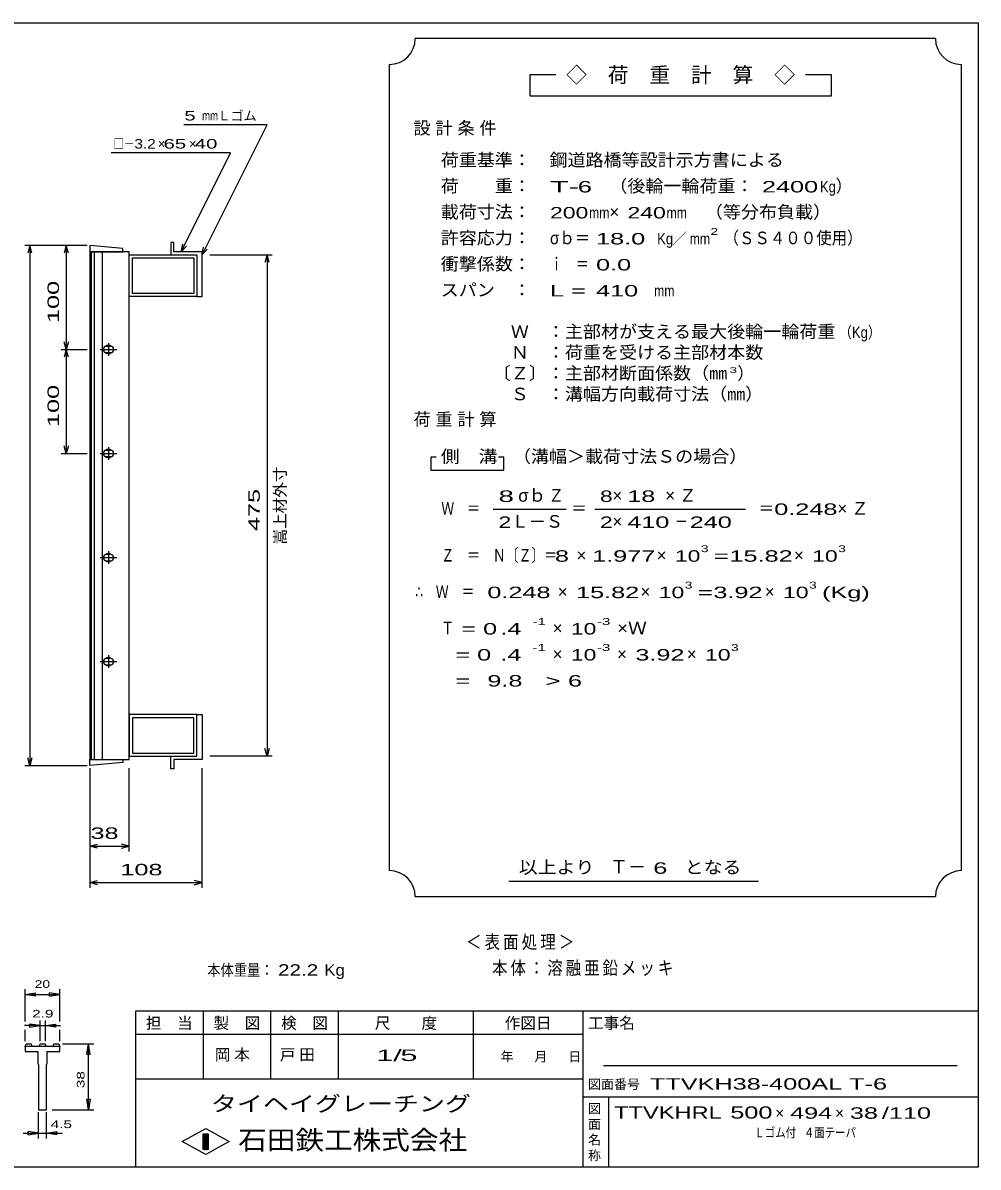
# Model space of a CAD drawing. Units: millimetres, scale not verified, with parts at other scales. Extents: x -910 to 866, y -641 to 527.
# Drawn here: x -53 to 866, y -573 to 527 of the extents above; entities that cross this region are included whole.
import ezdxf
from ezdxf.enums import TextEntityAlignment as Align

# ---------------------------------------------------------------- set-up
doc = ezdxf.new("R2010")
doc.units = ezdxf.units.MM
doc.header["$LTSCALE"] = 5
for name, color, linetype, lineweight in [('0_2', 150, 'Continuous', 25), ('16', 3, 'Continuous', 25), ('22', 2, 'Continuous', 25), ('32', 4, 'Continuous', 25)]:
    doc.layers.add(name, color=color, linetype=linetype, lineweight=lineweight)
doc.styles.add('ベクトル', font='')
doc.styles.get('ベクトル').set_extended_font_data('ベクトル')

msp = doc.modelspace()

# ---------------------------------------------------------------- linework, layer by layer
at = {"layer": '0_2'}
for p, q in [((-864.5, 526.75), (865.5, 526.75)), ((865.5, 526.75), (865.5, -573.25)), ((865.5, -423.25), (55.5, -423.25)), ((55.5, -423.25), (55.5, -573.25)), ((120.5, -423.25), (120.5, -488.25)), ((185.5, -488.25), (185.5, -423.25)), ((250.5, -423.25), (250.5, -488.25)), ((380.5, -488.25), (380.5, -423.25)), ((485.5, -423.25), (485.5, -573.25)), ((485.5, -445.75), (55.5, -445.75)), ((845.5, -475.75), (505.5, -475.75)), ((55.5, -488.25), (485.5, -488.25)), ((485.5, -505.75), (865.5, -505.75)), ((510.5, -573.25), (510.5, -505.75)), ((100.5, -548.75), (123, -536.25)), ((123, -536.25), (145.5, -548.75)), ((123, -561.25), (100.5, -548.75)), ((120.5, -541.25), (125.5, -541.25)), ((120.5, -556.25), (120.5, -541.25)), ((120.5, -541.25), (121.5, -541.25)), ((121.5, -541.25), (121.5, -556.25)), ((122.5, -556.25), (122.5, -541.25)), ((122.5, -541.25), (123.5, -541.25)), ((145.5, -548.75), (123, -561.25)), ((123.5, -541.25), (123.5, -556.25)), ((124.5, -556.25), (124.5, -541.25)), ((124.5, -541.25), (125.5, -541.25)), ((125.5, -541.25), (125.5, -556.25)), ((125.5, -541.25), (125.5, -556.25)), ((125.5, -556.25), (120.5, -556.25)), ((121.5, -556.25), (122.5, -556.25)), ((123.5, -556.25), (124.5, -556.25)), ((865.5, -573.25), (-864.5, -573.25))]:
    msp.add_line(p, q, dxfattribs=at)
at = {"layer": '16'}
for p, q in [((43.5, 309.75), (11.5, 312.75)), ((11.5, 312.75), (11.5, 306.75)), ((43.5, 306.75), (43.5, 309.75)), ((92.5, 315.75), (89.5, 315.75)), ((89.5, 315.75), (89.5, 303.75)), ((92.5, 306.75), (92.5, 315.75)), ((11.5, 306.75), (43.5, 306.75)), ((11.5, 306.75), (11.5, -181.25)), ((49.5, 306.75), (11.5, 306.75)), ((13, 306.75), (13, -181.25)), ((16, -181.25), (16, 306.75)), ((23.5, 306.75), (23.5, -181.25)), ((49.5, -181.25), (49.5, 306.75)), ((49.5, 303.75), (114.5, 303.75)), ((49.5, 263.75), (49.5, 303.75)), ((52.5, 300.75), (111.5, 300.75)), ((52.5, 266.75), (52.5, 300.75)), ((89.5, 303.75), (114.5, 303.75)), ((119.5, 306.75), (92.5, 306.75)), ((111.5, 300.75), (111.5, 266.75)), ((114.5, 303.75), (114.5, 263.75)), ((114.5, 303.75), (114.5, 263.75)), ((119.5, 263.75), (119.5, 306.75)), ((111.5, 266.75), (52.5, 266.75)), ((114.5, 263.75), (49.5, 263.75)), ((114.5, 263.75), (119.5, 263.75)), ((21.5, 212.75), (37.5, 212.75)), ((31.5, 215.75), (27.5, 215.75)), ((27.5, 209.75), (31.5, 209.75)), ((29.5, 218.75), (29.5, 206.75)), ((21.5, 112.75), (37.5, 112.75)), ((31.5, 115.75), (27.5, 115.75)), ((29.5, 118.75), (29.5, 106.75)), ((27.5, 109.75), (31.5, 109.75)), ((21.5, 12.75), (37.5, 12.75)), ((31.5, 15.75), (27.5, 15.75)), ((29.5, 18.75), (29.5, 6.75)), ((27.5, 9.75), (31.5, 9.75)), ((21.5, -87.25), (37.5, -87.25)), ((31.5, -84.25), (27.5, -84.25)), ((29.5, -81.25), (29.5, -93.25)), ((27.5, -90.25), (31.5, -90.25)), ((114.5, -138.25), (49.5, -138.25)), ((49.5, -138.25), (49.5, -178.25)), ((111.5, -141.25), (52.5, -141.25)), ((52.5, -141.25), (52.5, -175.25)), ((111.5, -175.25), (111.5, -141.25)), ((114.5, -178.25), (114.5, -138.25)), ((114.5, -138.25), (119.5, -138.25)), ((114.5, -178.25), (114.5, -138.25)), ((119.5, -138.25), (119.5, -181.25)), ((52.5, -175.25), (111.5, -175.25)), ((11.5, -181.25), (43.5, -181.25)), ((11.5, -187.25), (11.5, -181.25)), ((11.5, -181.25), (49.5, -181.25)), ((43.5, -184.25), (11.5, -187.25)), ((43.5, -181.25), (43.5, -184.25)), ((49.5, -178.25), (114.5, -178.25)), ((89.5, -190.25), (89.5, -178.25)), ((89.5, -178.25), (114.5, -178.25)), ((119.5, -181.25), (92.5, -181.25)), ((92.5, -181.25), (92.5, -190.25)), ((92.5, -190.25), (89.5, -190.25))]:
    msp.add_line(p, q, dxfattribs=at)
for centre, radius, start, end in [((27.5, 212.75), 3, 90, 270), ((29.5, 212.75), 4, 46.6, 133.4), ((29.5, 212.75), 4, 226.6, 313.4), ((31.5, 212.75), 3, 270, 90), ((27.5, 112.75), 3, 90, 270), ((29.5, 112.75), 4, 46.6, 133.4), ((31.5, 112.75), 3, 270, 90), ((29.5, 112.75), 4, 226.6, 313.4), ((27.5, 12.75), 3, 90, 270), ((29.5, 12.75), 4, 46.6, 133.4), ((31.5, 12.75), 3, 270, 90), ((29.5, 12.75), 4, 226.6, 313.4), ((27.5, -87.25), 3, 90, 270), ((29.5, -87.25), 4, 46.6, 133.4), ((31.5, -87.25), 3, 270, 90), ((29.5, -87.25), 4, 226.6, 313.4)]:
    msp.add_arc(centre, radius, start, end, dxfattribs=at)
at = {"layer": '22', "color": 4}
for p, q in [((824.5, 511.75), (324.5, 511.75)), ((299.5, 486.75), (299.5, -288.25)), ((849.5, -288.25), (849.5, 486.75)), ((459.5, 476.75), (434.5, 476.75)), ((434.5, 476.75), (434.5, 456.75)), ((724.5, 476.75), (699.5, 476.75)), ((724.5, 456.75), (724.5, 476.75)), ((434.5, 456.75), (724.5, 456.75)), ((182, 428.75), (102, 428.75)), ((119.5, 303.75), (182, 428.75)), ((147, 401.75), (32, 401.75)), ((99.5, 306.75), (147, 401.75)), ((9, 312.75), (-51, 312.75)), ((-46, 312.75), (-48, 305.25)), ((-44, 305.25), (-46, 312.75)), ((-46, 312.75), (-46, -187.25)), ((9, 312.75), (-16, 312.75)), ((-11, 312.75), (-13, 305.25)), ((-9, 305.25), (-11, 312.75)), ((-11, 312.75), (-11, 212.75)), ((99.5, 306.75), (101, 314.05)), ((99.5, 306.75), (104.5, 312.25)), ((119.5, 303.75), (121, 311.05)), ((119.5, 303.75), (124.5, 309.25)), ((127, 303.75), (187, 303.75)), ((182, 303.75), (180, 296.25)), ((184, 296.25), (182, 303.75)), ((182, 303.75), (182, -178.25)), ((-11, 212.75), (-13, 220.25)), ((-9, 220.25), (-11, 212.75)), ((-16, 212.75), (9, 212.75)), ((-11, 212.75), (-13, 205.25)), ((-9, 205.25), (-11, 212.75)), ((-11, 212.75), (-11, 112.75)), ((-16, 112.75), (9, 112.75)), ((-11, 112.75), (-13, 120.25)), ((-9, 120.25), (-11, 112.75)), ((344.5, 109.25), (339.5, 109.25)), ((339.5, 109.25), (339.5, 96.75)), ((409.5, 109.25), (404.5, 109.25)), ((409.5, 96.75), (409.5, 109.25)), ((339.5, 96.75), (409.5, 96.75)), ((399.5, 59.25), (469.5, 59.25)), ((497, 59.25), (642, 59.25)), ((182, -178.25), (180, -170.75)), ((184, -170.75), (182, -178.25)), ((-46, -187.25), (-48, -179.75)), ((-44, -179.75), (-46, -187.25)), ((187, -178.25), (127, -178.25)), ((-51, -187.25), (9, -187.25)), ((11.5, -189.75), (11.5, -269.75)), ((11.5, -189.75), (11.5, -304.75)), ((49.5, -269.75), (49.5, -189.75)), ((119.5, -304.75), (119.5, -189.75)), ((11.5, -264.75), (19, -262.75)), ((49.5, -264.75), (42, -262.75)), ((19, -266.75), (11.5, -264.75)), ((11.5, -264.75), (49.5, -264.75)), ((42, -266.75), (49.5, -264.75)), ((11.5, -299.75), (19, -297.75)), ((19, -301.75), (11.5, -299.75)), ((11.5, -299.75), (119.5, -299.75)), ((119.5, -299.75), (112, -297.75)), ((112, -301.75), (119.5, -299.75)), ((414.5, -298.25), (654.5, -298.25)), ((324.5, -313.25), (824.5, -313.25))]:
    msp.add_line(p, q, dxfattribs=at)
for centre, start, end in [((299.5, 511.75), 270, 0), ((849.5, 511.75), 180, 270), ((299.5, -313.25), 0, 90), ((849.5, -313.25), 90, 180)]:
    msp.add_arc(centre, 25, start, end, dxfattribs=at)
at = {"layer": '32'}
for p, q in [((-50.5, -433.25), (-50.5, -402.25)), ((-50.5, -407.25), (-40.5, -405.75)), ((-40.5, -408.75), (-40.5, -405.75)), ((-17.167, -407.25), (-27.167, -405.75)), ((-27.167, -408.75), (-27.167, -405.75)), ((-17.167, -433.25), (-17.167, -402.25)), ((-40.5, -408.75), (-50.5, -407.25)), ((-50.5, -407.25), (-17.167, -407.25)), ((-27.167, -408.75), (-17.167, -407.25)), ((-36.25, -437.25), (-51.25, -437.25)), ((-36.25, -437.25), (-46.25, -435.75)), ((-46.25, -435.75), (-46.25, -438.75)), ((-46.25, -438.75), (-36.25, -437.25)), ((-36.25, -452.25), (-36.25, -432.25)), ((-36.25, -437.25), (-31.417, -437.25)), ((-31.417, -432.25), (-31.417, -452.25)), ((-31.417, -437.25), (-21.417, -435.75)), ((-21.417, -438.75), (-31.417, -437.25)), ((-31.417, -437.25), (-16.417, -437.25)), ((-21.417, -435.75), (-21.417, -438.75)), ((-50.5, -452.25), (-50.5, -441.25)), ((-17.167, -452.25), (-17.167, -441.25)), ((-50.5, -457.25), (-49.667, -454.75)), ((-50.5, -457.25), (-50.5, -462.25)), ((-17.167, -457.25), (-50.5, -457.25)), ((-49.667, -454.75), (-44.833, -454.75)), ((-44.833, -454.75), (-44, -457.25)), ((-37.083, -457.25), (-36.25, -454.75)), ((-36.25, -454.75), (-31.417, -454.75)), ((-31.417, -454.75), (-30.583, -457.25)), ((-23.667, -457.25), (-22.833, -454.75)), ((-22.833, -454.75), (-18, -454.75)), ((-18, -454.75), (-17.167, -457.25)), ((-17.167, -462.25), (-17.167, -457.25)), ((-14.667, -454.75), (15.333, -454.75)), ((8.833, -464.75), (10.333, -454.75)), ((11.833, -464.75), (10.333, -454.75)), ((10.333, -518.084), (10.333, -454.75)), ((-50.5, -462.25), (-38.417, -462.25)), ((-38.417, -462.25), (-38.417, -473.917)), ((-29.25, -473.917), (-29.25, -462.25)), ((-29.25, -462.25), (-17.167, -462.25)), ((8.833, -464.75), (11.833, -464.75)), ((-38.417, -473.917), (-37.583, -474.75)), ((-37.583, -474.75), (-37.583, -518.084)), ((-30.083, -474.75), (-29.25, -473.917)), ((-30.083, -518.084), (-30.083, -474.75)), ((10.333, -518.084), (8.833, -508.084)), ((8.833, -508.084), (11.833, -508.084)), ((11.833, -508.084), (10.333, -518.084)), ((-37.583, -518.084), (-30.083, -518.084)), ((-37.583, -545.584), (-37.583, -520.584)), ((-30.083, -545.584), (-30.083, -520.584)), ((-24.667, -518.084), (15.333, -518.084)), ((-52.583, -540.584), (-37.583, -540.584)), ((-37.583, -540.584), (-47.583, -539.084)), ((-47.583, -542.084), (-47.583, -539.084)), ((-47.583, -542.084), (-37.583, -540.584)), ((-37.583, -540.584), (-30.083, -540.584)), ((-30.083, -540.584), (-20.083, -539.084)), ((-20.083, -542.084), (-30.083, -540.584)), ((-30.083, -540.584), (-15.083, -540.584)), ((-20.083, -542.084), (-20.083, -539.084))]:
    msp.add_line(p, q, dxfattribs=at)

# ---------------------------------------------------------------- texts
at = {"layer": '0_2', "style": 'ベクトル'}
for s, height, p in [('担\u3000当', 11, (65.5, -434.75)), ('製\u3000図', 11, (130.5, -434.75)), ('検\u3000図', 11, (195.5, -434.75)), ('尺\u3000\u3000度', 11, (285.5, -434.75)), ('作図日', 11, (410.5, -434.75)), ('工事名', 11, (490.5, -434.75)), ('年', 9.164, (406.5, -467)), ('月', 9.164, (439, -467)), ('日', 9.164, (471.5, -467)), ('図面番号', 9.164, (490.5, -493.5)), ('図', 9.164, (490.5, -517)), ('面', 9.164, (490.5, -532)), ('名', 9.164, (490.5, -547)), ('称', 9.164, (490.5, -562))]:
    msp.add_text(s, height=height, dxfattribs=at).set_placement(p, align=Align.MIDDLE_LEFT)
at = {"layer": '0_2', "color": 222, "style": 'ベクトル'}
for s, height, width, p in [('タイヘイグレーチング', 14.66, 1.25, (128, -512.25)), ('石田鉄工株式会社', 18.33, 1.1, (154.25, -547.25))]:
    msp.add_text(s, height=height, dxfattribs=dict(at, width=width)).set_placement(p, align=Align.MIDDLE_LEFT)
at = {"layer": '22', "style": 'ベクトル'}
for s, height, p in [('◇\u3000荷\u3000重\u3000計\u3000算\u3000◇', 14.66, (469.5, 476.75)), ('Ｌゴム', 9.164, (134.5, 437.5)), ('×', 9.164, (77, 410.5)), ('×', 9.164, (107, 410.5)), ('）', 12.1, (728.5, 370)), ('×', 12.1, (511, 345)), ('／', 11, (570.75, 319.25)), ('）', 12.1, (634, 190)), ('σｂ', 12.1, (423.5, 72.5)), ('×', 12.1, (514, 72.5)), ('Ｌ－Ｓ', 12.1, (417, 47.5)), ('×', 12.1, (514, 47.5)), ('×', 12.1, (479.5, 15)), ('×', 12.1, (556.5, 15)), ('×', 12.1, (688.5, 15)), ('×', 12.1, (461.5, -20)), ('×', 12.1, (541, -20)), ('×', 12.1, (660.5, -20)), ('×', 12.1, (456.5, -55)), ('×', 12.1, (456.5, -80)), ('×', 12.1, (518.5, -80)), ('×', 12.1, (585.5, -80)), ('Ｔ－', 12.83, (511.5, -284.5)), ('×', 11, (670.5, -521.25)), ('×', 11, (728, -521.25))]:
    msp.add_text(s, height=height, dxfattribs=at).set_placement(p, align=Align.MIDDLE_LEFT)
for s, height, width, p in [(' 5 ', 9.164, 1.6, (97, 437.5)), ('mm', 9.164, 0.75, (119.5, 437.5)), ('□－', 9.164, 0.8, (34.5, 410.5)), ('3.2', 9.164, 1.2, (54.5, 410.5)), (' 65 ', 9.164, 1.6, (77, 410.5)), (' 40 ', 9.164, 1.6, (107, 410.5)), ('荷重基準：\u3000', 12.1, 1.05, (349, 395)), ('鋼道路橋等設計示方書による', 12.1, 1.05, (453.5, 395)), ('荷\u3000\u3000重：\u3000', 12.1, 1.05, (349, 370)), ('T-', 11, 2, (454, 369.25)), (' 6 ', 11, 1.65, (474, 369.25)), ('（後輪一輪荷重：', 12.1, 1.05, (511, 370)), (' 2400', 11, 1.65, (651, 369.25)), ('Kg', 11, 0.85, (713.5, 369.25)), ('載荷寸法：\u3000', 12.1, 1.05, (349, 345)), ('\u3000（等分布負載）', 12.1, 1.05, (585.5, 345)), ('200', 11, 1.5, (454, 344.25)), ('mm', 11, 0.8, (491.5, 344.25)), ('240', 11, 1.5, (528.5, 344.25)), ('mm', 11, 0.8, (566, 344.25)), ('許容応力：\u3000', 12.1, 1.05, (349, 320)), ('σｂ＝', 12.1, 0.9, (454, 320)), (' 18.0', 11, 1.65, (491.5, 319.25)), ('Kg', 11, 0.85, (557, 319.25)), ('mm', 11, 0.8, (588.25, 319.25)), ('2', 6.598, 1.5, (608.25, 326.25)), ('（ＳＳ４００使用）', 12.1, 0.9, (620.75, 320)), ('衝撃係数：\u3000', 12.1, 1.05, (349, 295)), ('ｉ\u3000＝', 12.1, 0.75, (454, 295)), (' 0.0', 11, 1.65, (491.5, 294.25)), ('スパン\u3000：\u3000', 12.1, 1.05, (349, 270)), ('L =', 11, 1.65, (454, 269.25)), (' 410 ', 11, 1.65, (491.5, 269.25)), ('mm', 11, 0.8, (554, 269.25)), ('\u3000Ｗ\u3000：主部材が支える最大後輪一輪荷重', 12.1, 1.05, (399, 230)), ('（Kg）', 11, 0.85, (731.5, 229.25)), ('\u3000Ｎ\u3000：荷重を受ける主部材本数', 12.1, 1.05, (399, 210)), ('〔Ｚ〕：主部材断面係数（㎜', 12.1, 1.05, (399, 190)), ('3', 5.499, 1.8, (626.5, 193)), ('\u3000Ｓ\u3000：溝幅方向載荷寸法（㎜）', 12.1, 1.05, (399, 170)), ('側\u3000溝', 12.1, 1.1, (349, 110)), ('\u3000（溝幅＞載荷寸法Ｓの場合）', 12.1, 1.05, (401, 110)), ('8', 11, 1.8, (404.5, 71.75)), ('Ｚ', 12.1, 0.9, (452.5, 72.5)), ('8', 11, 1.5, (502, 71.75)), (' 18 ', 11, 1.65, (521.5, 71.75)), ('Ｗ\u3000＝', 12.1, 0.75, (349.5, 60)), ('＝', 12.1, 0.9, (474.5, 60)), ('＝', 12.1, 0.9, (654.5, 60)), ('0.248', 11, 1.65, (669.5, 59.25)), ('2', 11, 1.5, (404.5, 46.75)), ('2', 11, 1.5, (502, 46.75)), (' 410 ', 11, 1.65, (521.5, 46.75)), ('－', 12.1, 0.75, (574, 47.5)), (' 240 ', 11, 1.65, (581.5, 46.75)), ('Ｚ\u3000＝\u3000Ｎ〔Ｚ〕＝', 12.1, 0.75, (349.5, 15)), ('3', 6.598, 1.5, (599, 21.25)), ('3', 6.598, 1.5, (731, 21.25)), (' 8 ', 11, 1.65, (452, 14.25)), ('1.977', 11, 1.65, (494.5, 14.25)), ('10', 11, 1.5, (574, 14.25)), ('=', 11, 1.7, (611.5, 14.25)), ('15.82', 11, 1.65, (626.5, 14.25)), ('10', 11, 1.5, (706, 14.25)), ('3', 6.598, 1.5, (583.5, -13.75)), ('3', 6.598, 1.5, (703, -13.75)), ('∴\u3000Ｗ\u3000＝', 12.1, 0.75, (324.5, -20)), (' 0.248', 11, 1.65, (387, -20.75)), ('15.82', 11, 1.65, (479, -20.75)), ('10', 11, 1.5, (558.5, -20.75)), ('=', 11, 1.7, (596, -20.75)), ('3.92', 11, 1.65, (611, -20.75)), ('10', 11, 1.5, (678, -20.75)), ('(Kg)', 11, 1.65, (715.5, -20.75)), ('Ｔ', 12.1, 0.75, (349.5, -55)), (' = 0', 11, 1.65, (362, -55.75)), (' .4 ', 11, 1.65, (399.5, -55.75)), ('-1', 6.598, 1.65, (437, -48.75)), ('10', 11, 1.5, (474, -55.75)), ('-3', 6.598, 1.65, (499, -48.75)), ('×Ｗ', 12.1, 1.1, (518.5, -55)), ('  = 0', 11, 1.65, (349.5, -80.75)), (' .4 ', 11, 1.65, (399.5, -80.75)), ('-1', 6.598, 1.65, (437, -73.75)), ('10', 11, 1.5, (474, -80.75)), ('-3', 6.598, 1.65, (499, -73.75)), ('3.92', 11, 1.65, (536, -80.75)), ('10', 11, 1.5, (603, -80.75)), ('3', 6.598, 1.5, (628, -73.75)), ('  =', 11, 1.65, (349.5, -105.75)), (' 9.8', 11, 1.65, (387, -105.75)), ('>', 11, 1.7, (449.5, -105.75)), (' 6 ', 11, 1.65, (464.5, -105.75)), (' 38 ', 11, 1.65, (5.5, -252.25)), (' 108 ', 11, 1.65, (34.25, -287.25)), ('以上より\u3000', 12.1, 1.1, (424, -285)), (' 6 ', 11, 1.65, (546.5, -285.75)), ('となる', 12.1, 1.1, (583.5, -285)), ('本体重量：', 11, 0.85, (124.5, -383.75)), (' 22.2', 11, 1.35, (187, -383.75)), ('Kg', 11, 1.1, (237, -383.75)), ('1/', 11, 2, (287, -465.75)), (' 5 ', 11, 2, (302, -465.75)), ('TTVKH38-400AL T-6                        ', 11, 1.65, (550, -493.25)), ('TTVKHRL', 11.73, 1.45, (515.5, -520.75)), (' 500 ', 11.73, 1.55, (620.5, -520.75)), (' 494 ', 11, 1.65, (678, -521.25)), (' 38 ', 11, 1.65, (735.5, -521.25)), ('/', 11, 1.65, (773, -521.25)), (' 110 ', 11, 1.65, (773, -521.25)), ('Ｌゴム付', 9.164, 0.8, (650.5, -540)), ('４面テーパ', 9.164, 0.8, (698, -540))]:
    msp.add_text(s, height=height, dxfattribs=dict(at, width=width)).set_placement(p, align=Align.MIDDLE_LEFT)
at = {"layer": '22', "style": 'ベクトル', "width": 1.65}
for s, p in [(' 100 ', (-23.5, 231.5)), (' 100 ', (-23.5, 131.5)), (' 475 ', (169.5, 31.5))]:
    msp.add_text(s, height=11, rotation=90, dxfattribs=at).set_placement(p, align=Align.MIDDLE_LEFT)
at = {"layer": '22', "style": 'ベクトル'}
msp.add_text('嵩上材外寸', height=11, rotation=90, dxfattribs=at).set_placement((194.5, 25.25), align=Align.MIDDLE_LEFT)
at = {"layer": '22', "attachment_point": 4, "style": 'ベクトル'}
for s, insert, char_height in [('\\T1.28;設計条件', (322.75, 425), 12.1), ('\\T1.28;荷重計算', (322.75, 145), 12.1), ('\\T1.42;×Ｚ', (564.75, 72.5), 12.1), ('\\T1.42;×Ｚ', (730.25, 60), 12.1), ('\\T1.2;\\W0.85;＜表面処理＞', (373.25, -357.5), 12.83), ('\\T1.19;\\W0.85;本体：溶融亜鉛メッキ', (398.25, -382.5), 12.83), ('\\T1.25;岡本\u3000', (131.75, -465.75), 11), ('\\T1.25;戸田\u3000', (194.25, -465.75), 11)]:
    msp.add_mtext(s, dxfattribs=dict(at, insert=insert, char_height=char_height))
at = {"layer": '32', "color": 2, "style": 'ベクトル'}
for s, width, p in [('20', 1.35, (-41.333, -397.25)), ('2.9', 1.5, (-43.833, -425.75)), (' 4.5 ', 1.5, (-30.083, -532.084))]:
    msp.add_text(s, height=7.331, dxfattribs=dict(at, width=width)).set_placement(p, align=Align.MIDDLE_LEFT)
at = {"layer": '32', "color": 2, "style": 'ベクトル', "width": 1.5}
msp.add_text(' 38 ', height=7.331, rotation=90, dxfattribs=at).set_placement((2.833, -501.417), align=Align.MIDDLE_LEFT)

doc.saveas('drawing.dxf')
